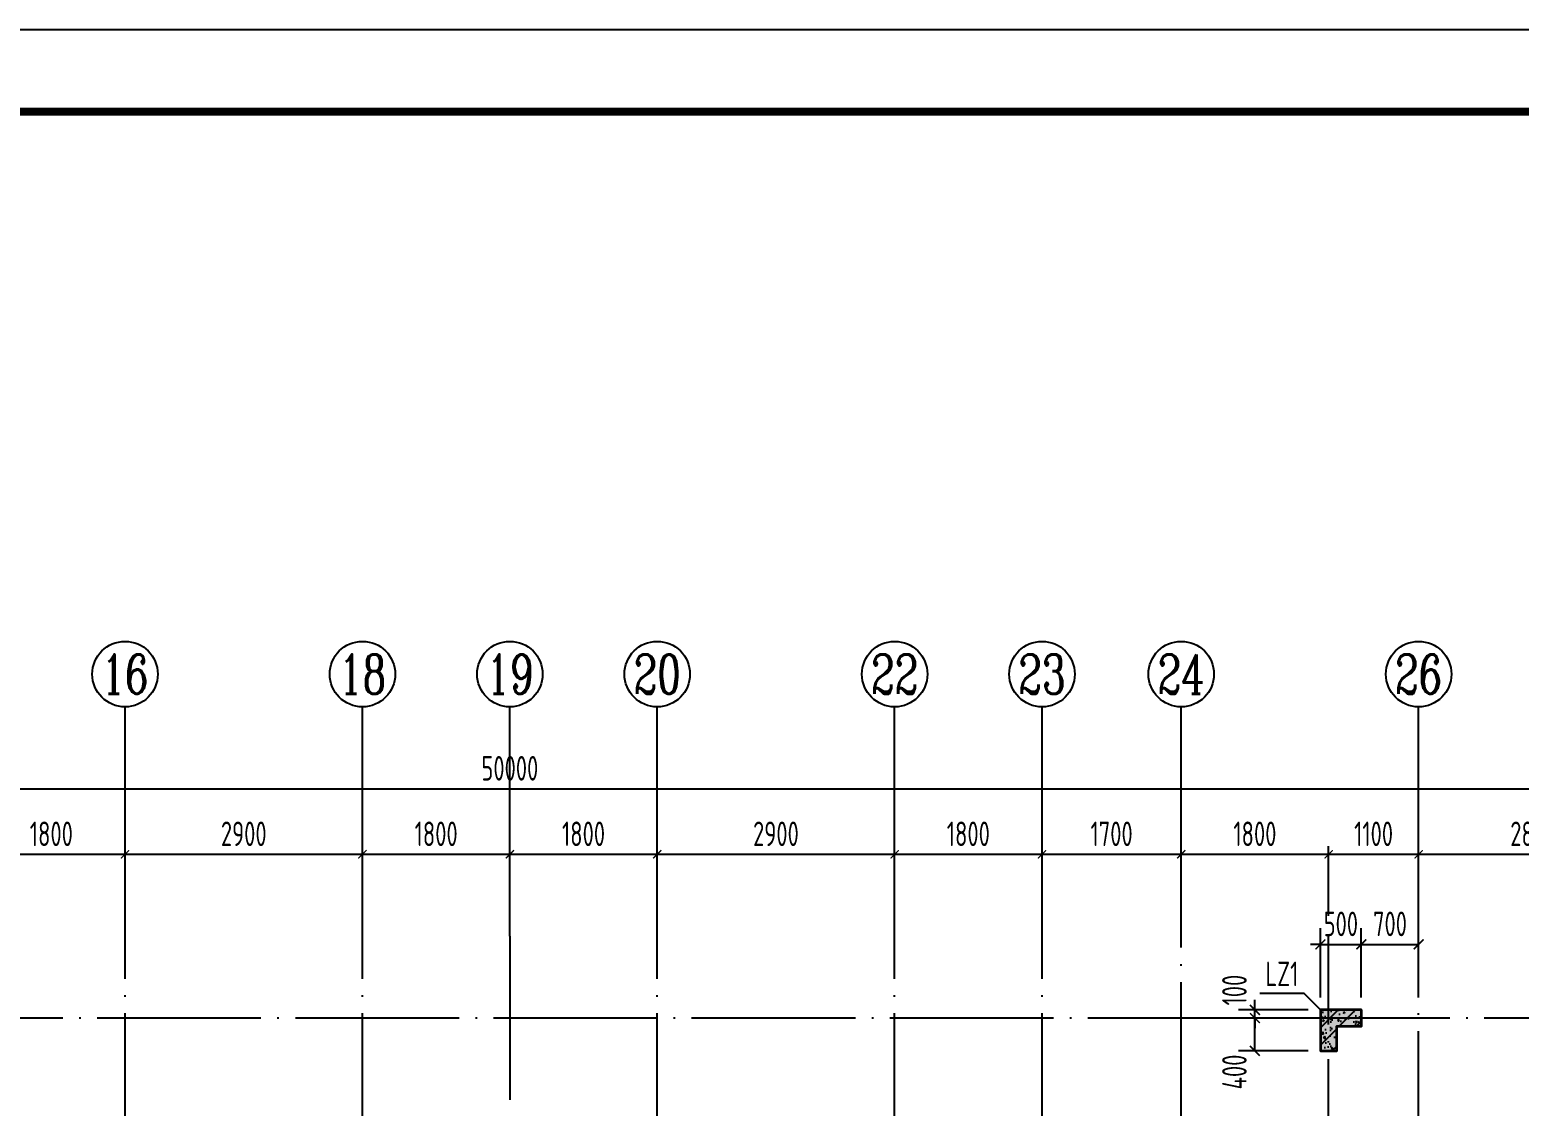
# Model space of a CAD drawing. Extents: x -1058961 to 23600, y -449123 to 2751847.
# Drawn here: x -425824 to -407633, y -35105 to -21961 of the extents above; entities that cross this region are included whole.
import ezdxf
from ezdxf.enums import TextEntityAlignment as Align

# ---------------------------------------------------------------- set-up
doc = ezdxf.new("R2010")
doc.units = 0
doc.header["$LTSCALE"] = 1000
doc.linetypes.add('DOTE', pattern=[2.42, 2, -0.2, 0.02, -0.2])
doc.layers.get('0').update_dxf_attribs({"linetype": 'CONTINUOUS'})
doc.layers.get('DEFPOINTS').update_dxf_attribs({"linetype": 'CONTINUOUS'})
for name, color, linetype in [('-TK', 7, 'CONTINUOUS'), ('A-AXIS', 1, 'CONTINUOUS'), ('A-DOTE', 10, 'DOTE'), ('AXIS_NUM', 7, 'CONTINUOUS'), ('COLU_DE_TEXT', 7, 'CONTINUOUS'), ('LABEL', 1, 'CONTINUOUS'), ('S-Q墙标注', 3, 'CONTINUOUS'), ('S-X详图填充', 252, 'CONTINUOUS'), ('S-X详图实线', 4, 'CONTINUOUS'), ('S-Y一般标注', 3, 'CONTINUOUS'), ('S-Z柱填充', 252, 'CONTINUOUS'), ('S-Z柱实线', 6, 'CONTINUOUS')]:
    doc.layers.add(name, color=color, linetype=linetype)
doc.styles.add('TSSD_Axis', font='complex.shx', dxfattribs={"width": 0.7, "bigfont": 'hztxt.shx'})
doc.styles.add('TSSD_DIMENSION', font='Tssdeng.shx', dxfattribs={"width": 0.7, "bigfont": 'tssdchn.shx'})
doc.styles.add('TSSD_REIN', font='tssdeng.shx', dxfattribs={"width": 0.7, "height": 300, "bigfont": 'tssdchn.shx'})
doc.styles.add('结构文字', font='zstxt.shx', dxfattribs={"width": 0.7, "bigfont": 'zshz.shx'})
doc.dimstyles.new('STRUCK', dxfattribs={"dimtxt": 400, "dimasz": 121, "dimexe": 200, "dimexo": 150, "dimgap": 115, "dimtad": 1, "dimdec": 0, "dimdsep": 46, "dimtxsty": '结构文字', "dimblk": 'ARCHTICK', "dimcen": 400, "dimclrd": 3, "dimclre": 3, "dimclrt": 7, "dimadec": 0, "dimazin": 0, "dimtfac": 1, "dimtdec": 0, "dimtix": 1, "dimtmove": 2, "dimatfit": 3, "dimldrblk": '_DIMX', "dimfxl": 0, "dimtolj": 1, "dimtzin": 0, "dimarcsym": 0})
doc.dimstyles.new('TSSD_100_100', dxfattribs={"dimtxt": 300, "dimasz": 100, "dimexe": 100, "dimexo": 250, "dimgap": 100, "dimtad": 1, "dimdec": 0, "dimzin": 0, "dimdsep": 46, "dimtxsty": 'TSSD_DIMENSION', "dimblk": 'ARCHTICK', "dimcen": 0, "dimdle": 100, "dimclrt": 7, "dimadec": 0, "dimazin": 0, "dimtfac": 1, "dimtdec": 0, "dimtix": 1, "dimtmove": 2, "dimatfit": 3, "dimldrblk": 'ARCHTICK', "dimfxl": 0, "dimtolj": 1, "dimtzin": 0, "dimarcsym": 0})

# ---------------------------------------------------------------- blocks, each defined once
blk = doc.blocks.new('ts_axno')
at = {"color": 0, "linetype": 'ByBlock', "lineweight": -2}
blk.add_circle((0, 0), 0.5, dxfattribs=at)
at = {"color": 0, "linetype": 'ByBlock', "lineweight": -2, "style": 'TSSD_Axis', "width": 0.7}
blk.add_attdef('A', text='', height=0.6, dxfattribs=at).set_placement((0, 0), align=Align.MIDDLE_CENTER)
blk = doc.blocks.new('_ArchTick')
at = {"color": 0, "linetype": 'ByBlock', "const_width": 0.15}
blk.add_lwpolyline([(-0.5, -0.5), (0.5, 0.5)], dxfattribs=at)
blk = doc.blocks.new('*D3133')
at = {"layer": 'DEFPOINTS', "color": 0}
for p in [(24900, 22100), (23100, 21100), (24900, 21100)]:
    blk.add_point(p, dxfattribs=at)
at = {"layer": 'S-Y一般标注', "color": 0, "lineweight": -2}
for p, q in [((23100, 21350), (23100, 22200)), ((24900, 21350), (24900, 22200)), ((23000, 22100), (25000, 22100))]:
    blk.add_line(p, q, dxfattribs=at)
at = {"layer": 'S-Y一般标注', "color": 0, "lineweight": -2, "xscale": 100, "yscale": 100, "zscale": 100, "rotation": 180}
blk.add_blockref('_ArchTick', (23100, 22100), dxfattribs=at)
at = {"layer": 'S-Y一般标注', "color": 0, "lineweight": -2, "xscale": 100, "yscale": 100, "zscale": 100}
blk.add_blockref('_ArchTick', (24900, 22100), dxfattribs=at)
at = {"layer": 'S-Y一般标注', "color": 7, "insert": (24000, 22350), "char_height": 300, "attachment_point": 5, "style": 'TSSD_DIMENSION'}
blk.add_mtext('\\A1;1800', dxfattribs=at)
blk = doc.blocks.new('*D3134')
at = {"layer": 'DEFPOINTS', "color": 0}
for p in [(27800, 22100), (24900, 21100), (27800, 21100)]:
    blk.add_point(p, dxfattribs=at)
at = {"layer": 'S-Y一般标注', "color": 0, "lineweight": -2}
for p, q in [((24900, 21350), (24900, 22200)), ((27800, 21350), (27800, 22200)), ((24800, 22100), (27900, 22100))]:
    blk.add_line(p, q, dxfattribs=at)
at = {"layer": 'S-Y一般标注', "color": 0, "lineweight": -2, "xscale": 100, "yscale": 100, "zscale": 100, "rotation": 180}
blk.add_blockref('_ArchTick', (24900, 22100), dxfattribs=at)
at = {"layer": 'S-Y一般标注', "color": 0, "lineweight": -2, "xscale": 100, "yscale": 100, "zscale": 100}
blk.add_blockref('_ArchTick', (27800, 22100), dxfattribs=at)
at = {"layer": 'S-Y一般标注', "color": 7, "insert": (26350, 22350), "char_height": 300, "attachment_point": 5, "style": 'TSSD_DIMENSION'}
blk.add_mtext('\\A1;2900', dxfattribs=at)
blk = doc.blocks.new('*D3135')
at = {"layer": 'DEFPOINTS', "color": 0}
for p in [(29600, 22100), (27800, 21100), (29600, 21100)]:
    blk.add_point(p, dxfattribs=at)
at = {"layer": 'S-Y一般标注', "color": 0, "lineweight": -2}
for p, q in [((27800, 21350), (27800, 22200)), ((29600, 21350), (29600, 22200)), ((27700, 22100), (29700, 22100))]:
    blk.add_line(p, q, dxfattribs=at)
at = {"layer": 'S-Y一般标注', "color": 0, "lineweight": -2, "xscale": 100, "yscale": 100, "zscale": 100, "rotation": 180}
blk.add_blockref('_ArchTick', (27800, 22100), dxfattribs=at)
at = {"layer": 'S-Y一般标注', "color": 0, "lineweight": -2, "xscale": 100, "yscale": 100, "zscale": 100}
blk.add_blockref('_ArchTick', (29600, 22100), dxfattribs=at)
at = {"layer": 'S-Y一般标注', "color": 7, "insert": (28700, 22350), "char_height": 300, "attachment_point": 5, "style": 'TSSD_DIMENSION'}
blk.add_mtext('\\A1;1800', dxfattribs=at)
blk = doc.blocks.new('*D3136')
at = {"layer": 'DEFPOINTS', "color": 0}
for p in [(31400, 22100), (29600, 21100), (31400, 21100)]:
    blk.add_point(p, dxfattribs=at)
at = {"layer": 'S-Y一般标注', "color": 0, "lineweight": -2}
for p, q in [((29600, 21350), (29600, 22200)), ((31400, 21350), (31400, 22200)), ((29500, 22100), (31500, 22100))]:
    blk.add_line(p, q, dxfattribs=at)
at = {"layer": 'S-Y一般标注', "color": 0, "lineweight": -2, "xscale": 100, "yscale": 100, "zscale": 100, "rotation": 180}
blk.add_blockref('_ArchTick', (29600, 22100), dxfattribs=at)
at = {"layer": 'S-Y一般标注', "color": 0, "lineweight": -2, "xscale": 100, "yscale": 100, "zscale": 100}
blk.add_blockref('_ArchTick', (31400, 22100), dxfattribs=at)
at = {"layer": 'S-Y一般标注', "color": 7, "insert": (30500, 22350), "char_height": 300, "attachment_point": 5, "style": 'TSSD_DIMENSION'}
blk.add_mtext('\\A1;1800', dxfattribs=at)
blk = doc.blocks.new('*D3137')
at = {"layer": 'DEFPOINTS', "color": 0}
for p in [(34300, 22100), (31400, 21100), (34300, 21100)]:
    blk.add_point(p, dxfattribs=at)
at = {"layer": 'S-Y一般标注', "color": 0, "lineweight": -2}
for p, q in [((31400, 21350), (31400, 22200)), ((34300, 21350), (34300, 22200)), ((31300, 22100), (34400, 22100))]:
    blk.add_line(p, q, dxfattribs=at)
at = {"layer": 'S-Y一般标注', "color": 0, "lineweight": -2, "xscale": 100, "yscale": 100, "zscale": 100, "rotation": 180}
blk.add_blockref('_ArchTick', (31400, 22100), dxfattribs=at)
at = {"layer": 'S-Y一般标注', "color": 0, "lineweight": -2, "xscale": 100, "yscale": 100, "zscale": 100}
blk.add_blockref('_ArchTick', (34300, 22100), dxfattribs=at)
at = {"layer": 'S-Y一般标注', "color": 7, "insert": (32850, 22350), "char_height": 300, "attachment_point": 5, "style": 'TSSD_DIMENSION'}
blk.add_mtext('\\A1;2900', dxfattribs=at)
blk = doc.blocks.new('*D3138')
at = {"layer": 'DEFPOINTS', "color": 0}
for p in [(36100, 22100), (34300, 21100), (36100, 21100)]:
    blk.add_point(p, dxfattribs=at)
at = {"layer": 'S-Y一般标注', "color": 0, "lineweight": -2}
for p, q in [((34300, 21350), (34300, 22200)), ((36100, 21350), (36100, 22200)), ((34200, 22100), (36200, 22100))]:
    blk.add_line(p, q, dxfattribs=at)
at = {"layer": 'S-Y一般标注', "color": 0, "lineweight": -2, "xscale": 100, "yscale": 100, "zscale": 100, "rotation": 180}
blk.add_blockref('_ArchTick', (34300, 22100), dxfattribs=at)
at = {"layer": 'S-Y一般标注', "color": 0, "lineweight": -2, "xscale": 100, "yscale": 100, "zscale": 100}
blk.add_blockref('_ArchTick', (36100, 22100), dxfattribs=at)
at = {"layer": 'S-Y一般标注', "color": 7, "insert": (35200, 22350), "char_height": 300, "attachment_point": 5, "style": 'TSSD_DIMENSION'}
blk.add_mtext('\\A1;1800', dxfattribs=at)
blk = doc.blocks.new('*D3139')
at = {"layer": 'DEFPOINTS', "color": 0}
for p in [(37800, 22100), (36100, 21100), (37800, 21100)]:
    blk.add_point(p, dxfattribs=at)
at = {"layer": 'S-Y一般标注', "color": 0, "lineweight": -2}
for p, q in [((36100, 21350), (36100, 22200)), ((37800, 21350), (37800, 22200)), ((36000, 22100), (37900, 22100))]:
    blk.add_line(p, q, dxfattribs=at)
at = {"layer": 'S-Y一般标注', "color": 0, "lineweight": -2, "xscale": 100, "yscale": 100, "zscale": 100, "rotation": 180}
blk.add_blockref('_ArchTick', (36100, 22100), dxfattribs=at)
at = {"layer": 'S-Y一般标注', "color": 0, "lineweight": -2, "xscale": 100, "yscale": 100, "zscale": 100}
blk.add_blockref('_ArchTick', (37800, 22100), dxfattribs=at)
at = {"layer": 'S-Y一般标注', "color": 7, "insert": (36950, 22350), "char_height": 300, "attachment_point": 5, "style": 'TSSD_DIMENSION'}
blk.add_mtext('\\A1;1700', dxfattribs=at)
blk = doc.blocks.new('*D3140')
at = {"layer": 'DEFPOINTS', "color": 0}
for p in [(40700, 22100), (39600, 21100), (40700, 21100)]:
    blk.add_point(p, dxfattribs=at)
at = {"layer": 'S-Y一般标注', "color": 0, "lineweight": -2}
for p, q in [((39600, 21350), (39600, 22200)), ((40700, 21350), (40700, 22200)), ((39500, 22100), (40800, 22100))]:
    blk.add_line(p, q, dxfattribs=at)
at = {"layer": 'S-Y一般标注', "color": 0, "lineweight": -2, "xscale": 100, "yscale": 100, "zscale": 100, "rotation": 180}
blk.add_blockref('_ArchTick', (39600, 22100), dxfattribs=at)
at = {"layer": 'S-Y一般标注', "color": 0, "lineweight": -2, "xscale": 100, "yscale": 100, "zscale": 100}
blk.add_blockref('_ArchTick', (40700, 22100), dxfattribs=at)
at = {"layer": 'S-Y一般标注', "color": 7, "insert": (40150, 22350), "char_height": 300, "attachment_point": 5, "style": 'TSSD_DIMENSION'}
blk.add_mtext('\\A1;1100', dxfattribs=at)
blk = doc.blocks.new('*D3141')
at = {"layer": 'DEFPOINTS', "color": 0}
for p in [(43500, 22100), (40700, 21100), (43500, 21100)]:
    blk.add_point(p, dxfattribs=at)
at = {"layer": 'S-Y一般标注', "color": 0, "lineweight": -2}
for p, q in [((40700, 21350), (40700, 22200)), ((43500, 21350), (43500, 22200)), ((40600, 22100), (43600, 22100))]:
    blk.add_line(p, q, dxfattribs=at)
at = {"layer": 'S-Y一般标注', "color": 0, "lineweight": -2, "xscale": 100, "yscale": 100, "zscale": 100, "rotation": 180}
blk.add_blockref('_ArchTick', (40700, 22100), dxfattribs=at)
at = {"layer": 'S-Y一般标注', "color": 0, "lineweight": -2, "xscale": 100, "yscale": 100, "zscale": 100}
blk.add_blockref('_ArchTick', (43500, 22100), dxfattribs=at)
at = {"layer": 'S-Y一般标注', "color": 7, "insert": (42100, 22350), "char_height": 300, "attachment_point": 5, "style": 'TSSD_DIMENSION'}
blk.add_mtext('\\A1;2800', dxfattribs=at)
blk = doc.blocks.new('*D3147')
at = {"layer": 'DEFPOINTS', "color": 0}
for p in [(54600, 22900), (4600, 21100), (54600, 21100)]:
    blk.add_point(p, dxfattribs=at)
at = {"layer": 'S-Y一般标注', "color": 0, "lineweight": -2}
for p, q in [((4600, 21350), (4600, 23000)), ((54600, 21350), (54600, 23000)), ((4500, 22900), (54700, 22900))]:
    blk.add_line(p, q, dxfattribs=at)
at = {"layer": 'S-Y一般标注', "color": 0, "lineweight": -2, "xscale": 100, "yscale": 100, "zscale": 100, "rotation": 180}
blk.add_blockref('_ArchTick', (4600, 22900), dxfattribs=at)
at = {"layer": 'S-Y一般标注', "color": 0, "lineweight": -2, "xscale": 100, "yscale": 100, "zscale": 100}
blk.add_blockref('_ArchTick', (54600, 22900), dxfattribs=at)
at = {"layer": 'S-Y一般标注', "color": 7, "insert": (29600, 23150), "char_height": 300, "attachment_point": 5, "style": 'TSSD_DIMENSION'}
blk.add_mtext('\\A1;50000', dxfattribs=at)
blk = doc.blocks.new('*D3162')
at = {"layer": 'DEFPOINTS', "color": 0}
for p in [(39600, 22100), (37800, 21100), (39600, 21100)]:
    blk.add_point(p, dxfattribs=at)
at = {"layer": 'S-Y一般标注', "color": 0, "lineweight": -2}
for p, q in [((37800, 21350), (37800, 22200)), ((39600, 21350), (39600, 22200)), ((37700, 22100), (39700, 22100))]:
    blk.add_line(p, q, dxfattribs=at)
at = {"layer": 'S-Y一般标注', "color": 0, "lineweight": -2, "xscale": 100, "yscale": 100, "zscale": 100, "rotation": 180}
blk.add_blockref('_ArchTick', (37800, 22100), dxfattribs=at)
at = {"layer": 'S-Y一般标注', "color": 0, "lineweight": -2, "xscale": 100, "yscale": 100, "zscale": 100}
blk.add_blockref('_ArchTick', (39600, 22100), dxfattribs=at)
at = {"layer": 'S-Y一般标注', "color": 7, "insert": (38700, 22350), "char_height": 300, "attachment_point": 5, "style": 'TSSD_DIMENSION'}
blk.add_mtext('\\A1;1800', dxfattribs=at)
blk = doc.blocks.new('*D1149')
at = {"layer": 'DEFPOINTS', "color": 0}
for p in [(-410861, -33929), (-410061, -33929), (-410061, -34029)]:
    blk.add_point(p, dxfattribs=at)
at = {"layer": 'S-Q墙标注', "color": 3, "lineweight": -2}
for p, q in [((-410861, -33929), (-410861, -33808)), ((-410211, -33929), (-411061, -33929)), ((-410861, -34029), (-410861, -33929)), ((-410211, -34029), (-411061, -34029)), ((-410861, -34029), (-410861, -34150))]:
    blk.add_line(p, q, dxfattribs=at)
at = {"layer": 'S-Q墙标注', "color": 3, "lineweight": -2, "xscale": 121, "yscale": 121, "zscale": 121}
for p, rotation in [((-410861, -33929), 270), ((-410861, -34029), 90)]:
    blk.add_blockref('_ArchTick', p, dxfattribs=dict(at, rotation=rotation))
at = {"layer": 'S-Q墙标注', "color": 7, "insert": (-411111, -33687), "char_height": 300, "attachment_point": 5, "rotation": 90, "style": 'TSSD_REIN'}
blk.add_mtext('\\A1;100', dxfattribs=at)
blk = doc.blocks.new('_DIMX')
blk.add_line((-150, 0), (150, 0))
at = {"const_width": 50}
blk.add_lwpolyline([(-70, -70), (70, 70)], dxfattribs=at)
blk = doc.blocks.new('*D1150')
at = {"layer": 'DEFPOINTS', "color": 0}
for p in [(-410861, -34029), (-410061, -34029), (-410061, -34429)]:
    blk.add_point(p, dxfattribs=at)
at = {"layer": 'S-Q墙标注', "color": 3, "lineweight": -2}
for p, q in [((-410211, -34029), (-411061, -34029)), ((-410861, -34429), (-410861, -34029)), ((-410211, -34429), (-411061, -34429))]:
    blk.add_line(p, q, dxfattribs=at)
at = {"layer": 'S-Q墙标注', "color": 3, "lineweight": -2, "xscale": 121, "yscale": 121, "zscale": 121}
for p, rotation in [((-410861, -34029), 90), ((-410861, -34429), 270)]:
    blk.add_blockref('_ArchTick', p, dxfattribs=dict(at, rotation=rotation))
at = {"layer": 'S-Q墙标注', "color": 7, "insert": (-411111, -34687), "char_height": 300, "attachment_point": 5, "rotation": 90, "style": 'TSSD_REIN'}
blk.add_mtext('\\A1;400', dxfattribs=at)
blk = doc.blocks.new('*D1153')
at = {"layer": 'DEFPOINTS', "color": 0}
for p in [(-409561, -33129), (-410061, -33929), (-409561, -33929)]:
    blk.add_point(p, dxfattribs=at)
at = {"layer": 'S-Q墙标注', "color": 3, "lineweight": -2}
for p, q in [((-410061, -33779), (-410061, -32929)), ((-409561, -33779), (-409561, -32929)), ((-410061, -33129), (-410182, -33129)), ((-410061, -33129), (-409561, -33129)), ((-409561, -33129), (-409440, -33129))]:
    blk.add_line(p, q, dxfattribs=at)
at = {"layer": 'S-Q墙标注', "color": 3, "lineweight": -2, "xscale": 121, "yscale": 121, "zscale": 121}
blk.add_blockref('_ArchTick', (-410061, -33129), dxfattribs=at)
at = {"layer": 'S-Q墙标注', "color": 3, "lineweight": -2, "xscale": 121, "yscale": 121, "zscale": 121, "rotation": 180}
blk.add_blockref('_ArchTick', (-409561, -33129), dxfattribs=at)
at = {"layer": 'S-Q墙标注', "color": 7, "insert": (-409811, -32879), "char_height": 300, "attachment_point": 5, "style": 'TSSD_REIN'}
blk.add_mtext('\\A1;500', dxfattribs=at)
blk = doc.blocks.new('*D1155')
at = {"layer": 'DEFPOINTS', "color": 0}
for p in [(-408861, -33129), (-409561, -33929), (-408861, -33929)]:
    blk.add_point(p, dxfattribs=at)
at = {"layer": 'S-Q墙标注', "color": 3, "lineweight": -2}
for p, q in [((-409561, -33779), (-409561, -32929)), ((-408861, -33779), (-408861, -32929)), ((-409561, -33129), (-408861, -33129))]:
    blk.add_line(p, q, dxfattribs=at)
at = {"layer": 'S-Q墙标注', "color": 3, "lineweight": -2, "xscale": 121, "yscale": 121, "zscale": 121, "rotation": 180}
blk.add_blockref('_ArchTick', (-409561, -33129), dxfattribs=at)
at = {"layer": 'S-Q墙标注', "color": 3, "lineweight": -2, "xscale": 121, "yscale": 121, "zscale": 121}
blk.add_blockref('_ArchTick', (-408861, -33129), dxfattribs=at)
at = {"layer": 'S-Q墙标注', "color": 7, "insert": (-409211, -32879), "char_height": 300, "attachment_point": 5, "style": 'TSSD_REIN'}
blk.add_mtext('\\A1;700', dxfattribs=at)
blk = doc.blocks.new('A1')
blk.add_lwpolyline([(0, 59400), (0, 0), (84100, 0), (84100, 59400)], close=True)
at = {"const_width": 100}
blk.add_lwpolyline([(2500, 58400), (2500, 1000), (83100, 1000), (83100, 58400)], close=True, dxfattribs=at)
blk = doc.blocks.new('20210726.16350016')
at = {"layer": 'A-AXIS'}
for p, q in [((24900, 21100), (24900, 23900)), ((27800, 21100), (27800, 23900)), ((29600, 21100), (29600, 23900)), ((31400, 21100), (31400, 23900)), ((34300, 21100), (34300, 23900)), ((36100, 21100), (36100, 23900)), ((37800, 21100), (37800, 23900)), ((40700, 21100), (40700, 23900))]:
    blk.add_line(p, q, dxfattribs=at)
at = {"layer": 'A-DOTE'}
for p, q in [((24900, 10900), (24900, 21100)), ((27800, 10900), (27800, 21100)), ((29600, 21100), (29600, 3600)), ((31400, 10900), (31400, 21100)), ((34300, 10900), (34300, 21100)), ((36100, 10900), (36100, 21100)), ((37800, 13700), (37800, 21100)), ((39600, 17600), (39600, 21100)), ((40700, 13100.3), (40700, 21100)), ((55600, 20100), (3600, 20100))]:
    blk.add_line(p, q, dxfattribs=at)
at = {"layer": 'A-AXIS'}
ref = blk.add_blockref('ts_axno', (24900, 24300), dxfattribs=dict(at, xscale=800, yscale=800, zscale=800))
ref.add_attrib('10', '16', dxfattribs={"layer": 'AXIS_NUM', "height": 480, "style": 'TSSD_Axis', "width": 0.7}).set_placement((24900, 24300), align=Align.MIDDLE_CENTER)
ref = blk.add_blockref('ts_axno', (27800, 24300), dxfattribs=dict(at, xscale=800, yscale=800, zscale=800))
ref.add_attrib('11', '18', dxfattribs={"layer": 'AXIS_NUM', "height": 480, "style": 'TSSD_Axis', "width": 0.7}).set_placement((27800, 24300), align=Align.MIDDLE_CENTER)
ref = blk.add_blockref('ts_axno', (29600, 24300), dxfattribs=dict(at, xscale=800, yscale=800, zscale=800))
ref.add_attrib('12', '19', dxfattribs={"layer": 'AXIS_NUM', "height": 480, "style": 'TSSD_Axis', "width": 0.7}).set_placement((29600, 24300), align=Align.MIDDLE_CENTER)
ref = blk.add_blockref('ts_axno', (31400, 24300), dxfattribs=dict(at, xscale=800, yscale=800, zscale=800))
ref.add_attrib('13', '20', dxfattribs={"layer": 'AXIS_NUM', "height": 480, "style": 'TSSD_Axis', "width": 0.7}).set_placement((31400, 24300), align=Align.MIDDLE_CENTER)
ref = blk.add_blockref('ts_axno', (34300, 24300), dxfattribs=dict(at, xscale=800, yscale=800, zscale=800))
ref.add_attrib('14', '22', dxfattribs={"layer": 'AXIS_NUM', "height": 480, "style": 'TSSD_Axis', "width": 0.7}).set_placement((34300, 24300), align=Align.MIDDLE_CENTER)
ref = blk.add_blockref('ts_axno', (36100, 24300), dxfattribs=dict(at, xscale=800, yscale=800, zscale=800))
ref.add_attrib('15', '23', dxfattribs={"layer": 'AXIS_NUM', "height": 480, "style": 'TSSD_Axis', "width": 0.7}).set_placement((36100, 24300), align=Align.MIDDLE_CENTER)
ref = blk.add_blockref('ts_axno', (37800, 24300), dxfattribs=dict(at, xscale=800, yscale=800, zscale=800))
ref.add_attrib('16', '24', dxfattribs={"layer": 'AXIS_NUM', "height": 480, "style": 'TSSD_Axis', "width": 0.7}).set_placement((37800, 24300), align=Align.MIDDLE_CENTER)
ref = blk.add_blockref('ts_axno', (40700, 24300), dxfattribs=dict(at, xscale=800, yscale=800, zscale=800))
ref.add_attrib('17', '26', dxfattribs={"layer": 'AXIS_NUM', "height": 480, "style": 'TSSD_Axis', "width": 0.7}).set_placement((40700, 24300), align=Align.MIDDLE_CENTER)
at = {"layer": 'S-Y一般标注'}
for base, p1, p2, picture, middle in [((54600, 22900), (4600, 21100), (54600, 21100), '*D3147', (29600, 23150)), ((24900, 22100), (23100, 21100), (24900, 21100), '*D3133', (24000, 22350)), ((27800, 22100), (24900, 21100), (27800, 21100), '*D3134', (26350, 22350)), ((29600, 22100), (27800, 21100), (29600, 21100), '*D3135', (28700, 22350)), ((31400, 22100), (29600, 21100), (31400, 21100), '*D3136', (30500, 22350)), ((34300, 22100), (31400, 21100), (34300, 21100), '*D3137', (32850, 22350)), ((36100, 22100), (34300, 21100), (36100, 21100), '*D3138', (35200, 22350)), ((37800, 22100), (36100, 21100), (37800, 21100), '*D3139', (36950, 22350)), ((39600, 22100), (37800, 21100), (39600, 21100), '*D3162', (38700, 22350)), ((40700, 22100), (39600, 21100), (40700, 21100), '*D3140', (40150, 22350)), ((43500, 22100), (40700, 21100), (43500, 21100), '*D3141', (42100, 22350))]:
    dim = blk.add_linear_dim(base=base, p1=p1, p2=p2, dimstyle='TSSD_100_100', dxfattribs=at)
    dim.commit()
    dim.dimension.update_dxf_attribs({"geometry": picture, "text_midpoint": middle})

msp = doc.modelspace()

# ---------------------------------------------------------------- hatches: boundary and pattern name
at = {"layer": 'S-X详图填充'}
h = msp.add_hatch(color=256, dxfattribs=at)
h.dxf.hatch_style = 1
h.paths.add_polyline_path([(-409560.87, -33928.88), (-410060.87, -33928.88), (-410060.87, -34428.88), (-409860.87, -34428.88), (-409860.87, -34128.88), (-409560.87, -34128.88)])
at = {"layer": 'S-Z柱填充'}
h = msp.add_hatch(dxfattribs=at)
h.set_pattern_fill('ARMORED', color=256, scale=30, style=0)
h.set_pattern_definition([(50, (-459237.93, -189814.49), (215.17805, -18.82564), [22.5, -247.5]), (355, (-459237.93, -189814.49), (-41.6254, 225.65764), [18, -198]), (100.4514, (-459220, -189816.06), (173.55281, 206.83186), [19.12206, -210.34263]), (46.1842, (-459237.93, -189754.5), (320.1723, -49.6557), [33.75, -371.25]), (96.6356, (-459211.25, -189758.63), (280.3988, 292.23536), [28.6831, -315.5139]), (351.1842, (-459237.93, -189754.5), (280.3986, 292.2356), [27, -297]), (21, (-459207.93, -189769.49), (179.07212, -120.78567), [22.5, -247.5]), (326, (-459207.93, -189769.49), (72.9946, 217.545), [18, -198]), (71.4514, (-459193, -189779.55), (252.0668, 96.75915), [19.12206, -210.34263]), (37.5, (-459237.93, -189814.49), (3.647957, 99.868156), [0, -195.6, 0, -201, 0, -198.75]), (7.5, (-459237.93, -189814.49), (78.92086, 118.323514), [0, -114.6, 0, -191.1, 0, -75.75]), (327.5, (-459304.83, -189814.49), (160.14673, -6.76646), [0, -75, 0, -234, 0, -310.5]), (317.5, (-459334.83, -189814.49), (174.95585, 30.0315), [0, -97.5, 0, -155.4, 0, -220.5]), (45, (-459237.93, -189814.49), (-106.06602, 106.06602), [])])
h.paths.add_polyline_path([(-409560.86, -33928.88), (-410060.86, -33928.88), (-410060.86, -34428.88), (-409860.86, -34428.88), (-409860.86, -34128.88), (-409560.86, -34128.88)])

# ---------------------------------------------------------------- linework, layer by layer
at = {"layer": 'LABEL'}
msp.add_lwpolyline([(-410060.86, -33928.88), (-410260.86, -33728.88), (-410799.81, -33728.88)], dxfattribs=at)
at = {"layer": 'S-X详图实线'}
msp.add_lwpolyline([(-409860.87, -34428.87), (-409860.87, -34128.87), (-409560.87, -34128.87), (-409560.87, -33928.87), (-410060.87, -33928.87), (-410060.87, -34428.87), (-409860.87, -34428.87)], dxfattribs=at)
at = {"layer": 'S-Z柱实线', "lineweight": 35}
for points in [[(-409560.87, -33928.88), (-410060.87, -33928.88), (-410060.87, -34428.88), (-409860.87, -34428.88), (-409860.87, -34128.88), (-409560.87, -34128.88), (-409560.87, -33928.88)], [(-409560.86, -33928.88), (-410060.86, -33928.88), (-410060.86, -34428.88), (-409860.86, -34428.88), (-409860.86, -34128.88), (-409560.86, -34128.88), (-409560.86, -33928.88)]]:
    msp.add_lwpolyline(points, dxfattribs=at)

# ---------------------------------------------------------------- block references
at = {"layer": '-TK'}
msp.add_blockref('A1', (-459602.31, -81361.18), dxfattribs=at)
at = {"layer": 'A-DOTE'}
msp.add_blockref('20210726.16350016', (-449560.87, -54128.93), dxfattribs=at)

# ---------------------------------------------------------------- texts
at = {"layer": 'COLU_DE_TEXT', "style": 'TSSD_REIN', "width": 0.7}
msp.add_text('LZ1', height=300, dxfattribs=at).set_placement((-410732.4, -33728.88), align=Align.BOTTOM_LEFT)

# ---------------------------------------------------------------- dimensions: what is measured, and where the dimension line sits
at = {"layer": 'S-Q墙标注'}
for base, p1, p2, picture, middle in [((-409560.86, -33128.88), (-410060.86, -33928.88), (-409560.86, -33928.88), '*D1153', (-409810.86, -32878.88)), ((-408860.87, -33128.88), (-409560.86, -33928.88), (-408860.87, -33928.88), '*D1155', (-409210.86, -32878.88))]:
    dim = msp.add_linear_dim(base=base, p1=p1, p2=p2, dimstyle='STRUCK', override={"dimtxt": 300, "dimgap": 100, "dimtxsty": 'TSSD_REIN'}, dxfattribs=at)
    dim.commit()
    dim.dimension.update_dxf_attribs({"geometry": picture, "text_midpoint": middle})
for base, p1, p2, picture, middle in [((-410860.86, -33928.88), (-410060.86, -34028.88), (-410060.86, -33928.88), '*D1149', (-411110.86, -33686.95)), ((-410860.86, -34028.88), (-410060.86, -34428.87), (-410060.86, -34028.88), '*D1150', (-411110.86, -34686.95))]:
    dim = msp.add_linear_dim(base=base, p1=p1, p2=p2, angle=90, dimstyle='STRUCK', override={"dimtxt": 300, "dimgap": 100, "dimtxsty": 'TSSD_REIN'}, dxfattribs=at)
    dim.commit()
    dim.dimension.update_dxf_attribs({"geometry": picture, "text_midpoint": middle, "dimtype": 160})

doc.saveas('drawing.dxf')
